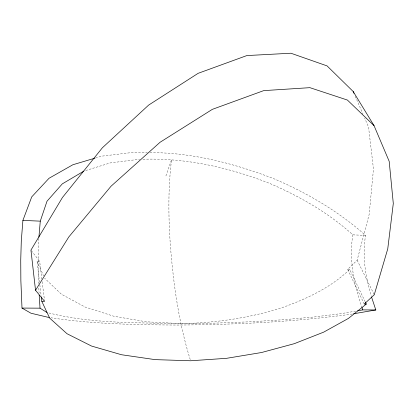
<?xml version="1.0" encoding="UTF-8"?>
<svg xmlns="http://www.w3.org/2000/svg" width="414" height="414" viewBox="0 0 414 414"><rect width="100%" height="100%" fill="white"/><g stroke="black" fill="none" stroke-linecap="round" stroke-linejoin="round"><path stroke-width="0.31" stroke-dasharray="2.07 1.55" d="M38.849 238.402L38.212 260.427L38.642 283.543M142.975 159.245C186.605 157.848 229.858 167.644 270.259 183.656C300.14 196.572 328.623 212.972 352.878 234.852C348.723 259.148 354.042 283.932 361.795 306.96M149.899 152.616C192.515 152.512 234.417 163.504 273.954 178.76C307.183 192.898 338.538 211.373 365.598 235.411C361.996 255.836 365.51 276.78 371.374 296.44M364.258 304.042L347.667 269.385L357.147 260.199L369.179 214.317L373.485 169.047L368.538 127.046L364.703 118.166M165.916 175.924L171.562 159.644C167.96 188.779 168.394 218.266 170.532 247.5C173.699 285.774 178.946 324.053 190.621 360.77M365.2 301.765L349.649 269.436C330.356 288.087 305.646 299.338 280.64 308.171C248.245 318.211 214.524 323.065 180.649 323.588C136.47 322.604 91.396 323.753 48.262 312.818M85.688 170.552L110.134 162.95L139.766 159.204M95.515 157.988L101.627 156.166L133.732 152.326L147.312 152.569M355.776 311.105L341.829 313.527L314.474 316.938L283.616 319.717L250.32 321.797L215.632 323.101L180.649 323.588L146.333 321.802L113.912 316.27L85.02 307.002L61.355 294.178L44.624 278.218M352.298 313.998L351.025 314.216C293.469 322.04 235.338 324.617 177.296 325.052C135.155 324.778 92.834 324.095 51.088 317.802M39.527 282.286L37.017 261.296L39.677 261.363L41.861 279.139M347.667 269.385L349.649 269.436M352.878 234.852L365.598 235.411M31.329 250.61L39.677 261.363M357.147 260.199L374.256 294.752M37.017 261.296L43.573 275.884M355.238 96.26L362.912 114.021M42.171 281.68L44.51 300.73M39.832 284.827L41.126 295.622M38.823 288.051L39.071 292.812"/><path stroke-width="0.62" d="M38.921 237.124L40.272 221.154L46.999 201.235L62.291 183.878L83.856 171.122M94.904 158.169L72.9 164.736L49.033 178.274L31.728 196.883L22.899 220.393L21.295 241L20.736 259.961L20.866 280.656L21.999 308.073L30.967 313.222L49.173 317.548M41.276 296.895L41.809 301.34L44.588 301.361L35.532 290.266L68.812 236.948L111.061 186.202L160.058 142.276L212.356 109.348L263.723 90.625L309.9 87.664L347.398 100.053L374.054 125.67L389.181 161.315L393.3 203.471L387.752 248.85L374.256 294.752L364.258 304.042L366.302 304.057L365.474 302.339M366.302 304.057L348.464 318.397L323.598 332.178L294.266 343.687L261.539 352.521L226.572 358.317L190.621 360.77L155.084 359.626L121.493 354.736L91.541 346.052L67.001 333.72L49.654 318.107L41.809 301.34M357.675 310.774L362.747 309.895L375.808 309.962L371.555 297.05M353.566 313.781L375.808 309.962M21.999 308.073L40.029 308.166L47.015 312.513M22.899 220.393L40.272 221.154M374.054 125.67L353.194 91.525L327.065 65.898L290.928 53.23L246.858 55.569L198.125 73.325L148.662 105.078L102.372 147.788L62.436 197.509L30.946 250.123L35.532 290.266M353.194 91.525L353.96 93.3M361.986 307.545L362.747 309.895M39.195 295.198L40.029 308.166"/></g></svg>
